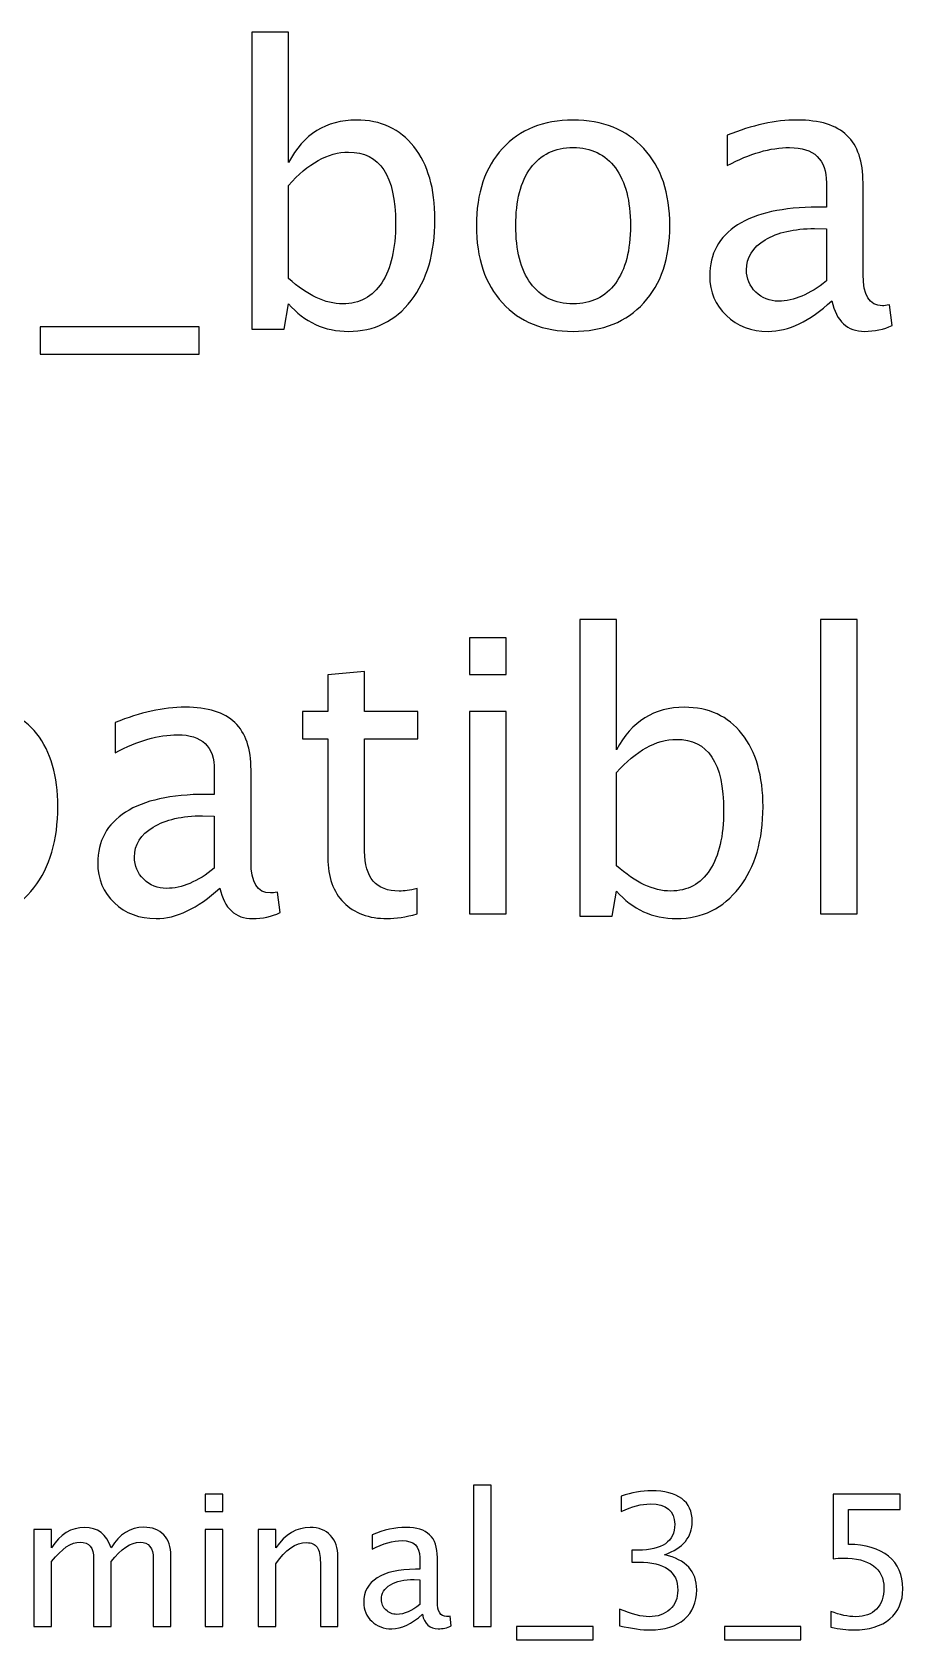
# Model space of a CAD drawing. Header units: centimetres. Extents: x -55 to 43, y -73 to 74.
# Drawn here: x 23.07 to 29.1, y 62.58 to 73.71 of the extents above; entities that cross this region are included whole.
import ezdxf

# ---------------------------------------------------------------- set-up
doc = ezdxf.new("R2010")
doc.units = ezdxf.units.CM
doc.header["$MEASUREMENT"] = 0
doc.layers.add('Layer 1', color=7, linetype='Continuous')

msp = doc.modelspace()

# ---------------------------------------------------------------- linework, layer by layer
at = {"layer": 'Layer 1'}
for points, knots in [([(24.59103, 71.65457), (24.59103, 71.65457), (24.59103, 73.71037), (24.59103, 73.71037), (24.59103, 73.71037), (24.59103, 73.71037), (24.84503, 73.71037), (24.84503, 73.71037), (24.84503, 73.71037), (24.84503, 73.71037), (24.84503, 72.80771), (24.84503, 72.80771), (24.84503, 72.80771), (24.9491, 73.00394), (25.10564, 73.10183), (25.31422, 73.10183), (25.31422, 73.10183), (25.48312, 73.10183), (25.61585, 73.04054), (25.71286, 72.91751), (25.71286, 72.91751), (25.80988, 72.79448), (25.85838, 72.62647), (25.85838, 72.41348), (25.85838, 72.41348), (25.85838, 72.18153), (25.80326, 71.99411), (25.69346, 71.85212), (25.69346, 71.85212), (25.58366, 71.70969), (25.43902, 71.63869), (25.25998, 71.63869), (25.25998, 71.63869), (25.09374, 71.63869), (24.95527, 71.70219), (24.84503, 71.82963), (24.84503, 71.82963), (24.84503, 71.82963), (24.81416, 71.65457), (24.81416, 71.65457), (24.81416, 71.65457), (24.81416, 71.65457), (24.59103, 71.65457), (24.59103, 71.65457)], [0, 0, 0, 0, 0.08333333, 0.08333333, 0.08333333, 0.08333333, 0.16666667, 0.16666667, 0.16666667, 0.16666667, 0.25, 0.25, 0.25, 0.25, 0.33333333, 0.33333333, 0.33333333, 0.33333333, 0.41666667, 0.41666667, 0.41666667, 0.41666667, 0.5, 0.5, 0.5, 0.5, 0.58333333, 0.58333333, 0.58333333, 0.58333333, 0.66666667, 0.66666667, 0.66666667, 0.66666667, 0.75, 0.75, 0.75, 0.75, 0.83333333, 0.83333333, 0.83333333, 0.83333333, 1, 1, 1, 1]), ([(26.81441, 71.63869), (26.60848, 71.63869), (26.44532, 71.70439), (26.32537, 71.8358), (26.32537, 71.8358), (26.20499, 71.96721), (26.14501, 72.14581), (26.14501, 72.37114), (26.14501, 72.37114), (26.14501, 72.59604), (26.20499, 72.77419), (26.32537, 72.90516), (26.32537, 72.90516), (26.44532, 73.03613), (26.60848, 73.10183), (26.81441, 73.10183), (26.81441, 73.10183), (27.02034, 73.10183), (27.1835, 73.03613), (27.30345, 72.90516), (27.30345, 72.90516), (27.42383, 72.77419), (27.4838, 72.59604), (27.4838, 72.37114), (27.4838, 72.37114), (27.4838, 72.14581), (27.42383, 71.96721), (27.30345, 71.8358), (27.30345, 71.8358), (27.1835, 71.70439), (27.02034, 71.63869), (26.81441, 71.63869)], [0, 0, 0, 0, 0.11111111, 0.11111111, 0.11111111, 0.11111111, 0.22222222, 0.22222222, 0.22222222, 0.22222222, 0.33333333, 0.33333333, 0.33333333, 0.33333333, 0.44444444, 0.44444444, 0.44444444, 0.44444444, 0.55555556, 0.55555556, 0.55555556, 0.55555556, 0.66666667, 0.66666667, 0.66666667, 0.66666667, 0.77777778, 0.77777778, 0.77777778, 0.77777778, 1, 1, 1, 1]), ([(28.60431, 71.84903), (28.45174, 71.7088), (28.30489, 71.63869), (28.16378, 71.63869), (28.16378, 71.63869), (28.04781, 71.63869), (27.95123, 71.67485), (27.87495, 71.74761), (27.87495, 71.74761), (27.79822, 71.82037), (27.75985, 71.91209), (27.75985, 72.02278), (27.75985, 72.02278), (27.75985, 72.17579), (27.82423, 72.29353), (27.953, 72.37555), (27.953, 72.37555), (28.08176, 72.45757), (28.26653, 72.49858), (28.5073, 72.49858), (28.5073, 72.49858), (28.5073, 72.49858), (28.56683, 72.49858), (28.56683, 72.49858), (28.56683, 72.49858), (28.56683, 72.49858), (28.56683, 72.66748), (28.56683, 72.66748), (28.56683, 72.66748), (28.56683, 72.8302), (28.48216, 72.91133), (28.31239, 72.91133), (28.31239, 72.91133), (28.18098, 72.91133), (28.03722, 72.86988), (27.88156, 72.78698), (27.88156, 72.78698), (27.88156, 72.78698), (27.88156, 72.996), (27.88156, 72.996), (27.88156, 72.996), (28.05266, 73.06656), (28.21405, 73.10183), (28.36531, 73.10183), (28.36531, 73.10183), (28.52097, 73.10183), (28.63606, 73.06656), (28.7097, 72.99556), (28.7097, 72.99556), (28.78379, 72.92456), (28.82083, 72.8152), (28.82083, 72.66748), (28.82083, 72.66748), (28.82083, 72.66748), (28.82083, 72.0338), (28.82083, 72.0338), (28.82083, 72.0338), (28.82083, 71.88872), (28.86537, 71.81596), (28.95488, 71.81596), (28.95488, 71.81596), (28.96591, 71.81596), (28.98222, 71.81772), (29.00383, 71.82125), (29.00383, 71.82125), (29.00383, 71.82125), (29.02191, 71.68014), (29.02191, 71.68014), (29.02191, 71.68014), (28.96415, 71.65236), (28.90065, 71.63869), (28.83097, 71.63869), (28.83097, 71.63869), (28.71235, 71.63869), (28.63694, 71.7088), (28.60431, 71.84903)], [0, 0, 0, 0, 0.05, 0.05, 0.05, 0.05, 0.1, 0.1, 0.1, 0.1, 0.15, 0.15, 0.15, 0.15, 0.2, 0.2, 0.2, 0.2, 0.25, 0.25, 0.25, 0.25, 0.3, 0.3, 0.3, 0.3, 0.35, 0.35, 0.35, 0.35, 0.4, 0.4, 0.4, 0.4, 0.45, 0.45, 0.45, 0.45, 0.5, 0.5, 0.5, 0.5, 0.55, 0.55, 0.55, 0.55, 0.6, 0.6, 0.6, 0.6, 0.65, 0.65, 0.65, 0.65, 0.7, 0.7, 0.7, 0.7, 0.75, 0.75, 0.75, 0.75, 0.8, 0.8, 0.8, 0.8, 0.85, 0.85, 0.85, 0.85, 0.9, 0.9, 0.9, 0.9, 1, 1, 1, 1]), ([(26.81397, 71.82919), (26.93965, 71.82919), (27.03754, 71.87637), (27.10721, 71.97118), (27.10721, 71.97118), (27.17645, 72.06555), (27.21128, 72.19917), (27.21128, 72.37114), (27.21128, 72.37114), (27.21128, 72.54268), (27.17645, 72.67586), (27.10721, 72.77022), (27.10721, 72.77022), (27.03754, 72.86415), (26.93965, 72.91133), (26.81397, 72.91133), (26.81397, 72.91133), (26.68785, 72.91133), (26.58996, 72.86415), (26.52116, 72.77022), (26.52116, 72.77022), (26.45193, 72.67586), (26.41754, 72.54268), (26.41754, 72.37114), (26.41754, 72.37114), (26.41754, 72.19917), (26.45193, 72.06555), (26.52116, 71.97118), (26.52116, 71.97118), (26.58996, 71.87637), (26.68785, 71.82919), (26.81397, 71.82919)], [0, 0, 0, 0, 0.11111111, 0.11111111, 0.11111111, 0.11111111, 0.22222222, 0.22222222, 0.22222222, 0.22222222, 0.33333333, 0.33333333, 0.33333333, 0.33333333, 0.44444444, 0.44444444, 0.44444444, 0.44444444, 0.55555556, 0.55555556, 0.55555556, 0.55555556, 0.66666667, 0.66666667, 0.66666667, 0.66666667, 0.77777778, 0.77777778, 0.77777778, 0.77777778, 1, 1, 1, 1]), ([(24.84503, 72.0047), (24.976, 71.88784), (25.10079, 71.82919), (25.21941, 71.82919), (25.21941, 71.82919), (25.33627, 71.82919), (25.42667, 71.87814), (25.49017, 71.97559), (25.49017, 71.97559), (25.55411, 72.07305), (25.58586, 72.21019), (25.58586, 72.38746), (25.58586, 72.38746), (25.58586, 72.71554), (25.47738, 72.87958), (25.26042, 72.87958), (25.26042, 72.87958), (25.11843, 72.87958), (24.97997, 72.80286), (24.84503, 72.64896), (24.84503, 72.64896), (24.84503, 72.64896), (24.84503, 72.0047), (24.84503, 72.0047)], [0, 0, 0, 0, 0.14285714, 0.14285714, 0.14285714, 0.14285714, 0.28571429, 0.28571429, 0.28571429, 0.28571429, 0.42857143, 0.42857143, 0.42857143, 0.42857143, 0.57142857, 0.57142857, 0.57142857, 0.57142857, 0.71428571, 0.71428571, 0.71428571, 0.71428571, 1, 1, 1, 1]), ([(28.56683, 71.9875), (28.56683, 71.9875), (28.56683, 72.34777), (28.56683, 72.34777), (28.56683, 72.34777), (28.56683, 72.34777), (28.48525, 72.35042), (28.48525, 72.35042), (28.48525, 72.35042), (28.34414, 72.35042), (28.23037, 72.3244), (28.1435, 72.27237), (28.1435, 72.27237), (28.05707, 72.21989), (28.01385, 72.15066), (28.01385, 72.06423), (28.01385, 72.06423), (28.01385, 72.00381), (28.03546, 71.95266), (28.07823, 71.91077), (28.07823, 71.91077), (28.12145, 71.86888), (28.17392, 71.84771), (28.2361, 71.84771), (28.2361, 71.84771), (28.34193, 71.84771), (28.45218, 71.89445), (28.56683, 71.9875)], [0, 0, 0, 0, 0.125, 0.125, 0.125, 0.125, 0.25, 0.25, 0.25, 0.25, 0.375, 0.375, 0.375, 0.375, 0.5, 0.5, 0.5, 0.5, 0.625, 0.625, 0.625, 0.625, 0.75, 0.75, 0.75, 0.75, 1, 1, 1, 1]), ([(23.12524, 71.47994), (23.12524, 71.47994), (23.12524, 71.67044), (23.12524, 71.67044), (23.12524, 71.67044), (23.12524, 71.67044), (24.22591, 71.67044), (24.22591, 71.67044), (24.22591, 71.67044), (24.22591, 71.67044), (24.22591, 71.47994), (24.22591, 71.47994), (24.22591, 71.47994), (24.22591, 71.47994), (23.12524, 71.47994), (23.12524, 71.47994)], [0, 0, 0, 0, 0.2, 0.2, 0.2, 0.2, 0.4, 0.4, 0.4, 0.4, 0.6, 0.6, 0.6, 0.6, 1, 1, 1, 1]), ([(26.86116, 67.58881), (26.86116, 67.58881), (26.86116, 69.64461), (26.86116, 69.64461), (26.86116, 69.64461), (26.86116, 69.64461), (27.11516, 69.64461), (27.11516, 69.64461), (27.11516, 69.64461), (27.11516, 69.64461), (27.11516, 68.74195), (27.11516, 68.74195), (27.11516, 68.74195), (27.21923, 68.93818), (27.37577, 69.03607), (27.58435, 69.03607), (27.58435, 69.03607), (27.75325, 69.03607), (27.88598, 68.97478), (27.98299, 68.85175), (27.98299, 68.85175), (28.08001, 68.72872), (28.12851, 68.56071), (28.12851, 68.34772), (28.12851, 68.34772), (28.12851, 68.11577), (28.07339, 67.92835), (27.96359, 67.78636), (27.96359, 67.78636), (27.85379, 67.64393), (27.70915, 67.57293), (27.53011, 67.57293), (27.53011, 67.57293), (27.36387, 67.57293), (27.2254, 67.63643), (27.11516, 67.76387), (27.11516, 67.76387), (27.11516, 67.76387), (27.08429, 67.58881), (27.08429, 67.58881), (27.08429, 67.58881), (27.08429, 67.58881), (26.86116, 67.58881), (26.86116, 67.58881)], [0, 0, 0, 0, 0.08333333, 0.08333333, 0.08333333, 0.08333333, 0.16666667, 0.16666667, 0.16666667, 0.16666667, 0.25, 0.25, 0.25, 0.25, 0.33333333, 0.33333333, 0.33333333, 0.33333333, 0.41666667, 0.41666667, 0.41666667, 0.41666667, 0.5, 0.5, 0.5, 0.5, 0.58333333, 0.58333333, 0.58333333, 0.58333333, 0.66666667, 0.66666667, 0.66666667, 0.66666667, 0.75, 0.75, 0.75, 0.75, 0.83333333, 0.83333333, 0.83333333, 0.83333333, 1, 1, 1, 1]), ([(28.52627, 67.60468), (28.52627, 67.60468), (28.52627, 69.64461), (28.52627, 69.64461), (28.52627, 69.64461), (28.52627, 69.64461), (28.78027, 69.64461), (28.78027, 69.64461), (28.78027, 69.64461), (28.78027, 69.64461), (28.78027, 67.60468), (28.78027, 67.60468), (28.78027, 67.60468), (28.78027, 67.60468), (28.52627, 67.60468), (28.52627, 67.60468)], [0, 0, 0, 0, 0.2, 0.2, 0.2, 0.2, 0.4, 0.4, 0.4, 0.4, 0.6, 0.6, 0.6, 0.6, 1, 1, 1, 1]), ([(26.09652, 69.26362), (26.09652, 69.26362), (26.09652, 69.51762), (26.09652, 69.51762), (26.09652, 69.51762), (26.09652, 69.51762), (26.35052, 69.51762), (26.35052, 69.51762), (26.35052, 69.51762), (26.35052, 69.51762), (26.35052, 69.26362), (26.35052, 69.26362), (26.35052, 69.26362), (26.35052, 69.26362), (26.09652, 69.26362), (26.09652, 69.26362)], [0, 0, 0, 0, 0.2, 0.2, 0.2, 0.2, 0.4, 0.4, 0.4, 0.4, 0.6, 0.6, 0.6, 0.6, 1, 1, 1, 1]), ([(25.73404, 67.60512), (25.65555, 67.58351), (25.5872, 67.57293), (25.52943, 67.57293), (25.52943, 67.57293), (25.39978, 67.57293), (25.2988, 67.60997), (25.22648, 67.68405), (25.22648, 67.68405), (25.15372, 67.75814), (25.11756, 67.86088), (25.11756, 67.99274), (25.11756, 67.99274), (25.11756, 67.99274), (25.11756, 68.81647), (25.11756, 68.81647), (25.11756, 68.81647), (25.11756, 68.81647), (24.94206, 68.81647), (24.94206, 68.81647), (24.94206, 68.81647), (24.94206, 68.81647), (24.94206, 69.00697), (24.94206, 69.00697), (24.94206, 69.00697), (24.94206, 69.00697), (25.11756, 69.00697), (25.11756, 69.00697), (25.11756, 69.00697), (25.11756, 69.00697), (25.11756, 69.26053), (25.11756, 69.26053), (25.11756, 69.26053), (25.11756, 69.26053), (25.37156, 69.28478), (25.37156, 69.28478), (25.37156, 69.28478), (25.37156, 69.28478), (25.37156, 69.00697), (25.37156, 69.00697), (25.37156, 69.00697), (25.37156, 69.00697), (25.73933, 69.00697), (25.73933, 69.00697), (25.73933, 69.00697), (25.73933, 69.00697), (25.73933, 68.81647), (25.73933, 68.81647), (25.73933, 68.81647), (25.73933, 68.81647), (25.37156, 68.81647), (25.37156, 68.81647), (25.37156, 68.81647), (25.37156, 68.81647), (25.37156, 68.0386), (25.37156, 68.0386), (25.37156, 68.0386), (25.37156, 67.85515), (25.45138, 67.76343), (25.61057, 67.76343), (25.61057, 67.76343), (25.64452, 67.76343), (25.68553, 67.76916), (25.73404, 67.78019), (25.73404, 67.78019), (25.73404, 67.78019), (25.73404, 67.60512), (25.73404, 67.60512)], [0, 0, 0, 0, 0.05555556, 0.05555556, 0.05555556, 0.05555556, 0.11111111, 0.11111111, 0.11111111, 0.11111111, 0.16666667, 0.16666667, 0.16666667, 0.16666667, 0.22222222, 0.22222222, 0.22222222, 0.22222222, 0.27777778, 0.27777778, 0.27777778, 0.27777778, 0.33333333, 0.33333333, 0.33333333, 0.33333333, 0.38888889, 0.38888889, 0.38888889, 0.38888889, 0.44444444, 0.44444444, 0.44444444, 0.44444444, 0.5, 0.5, 0.5, 0.5, 0.55555556, 0.55555556, 0.55555556, 0.55555556, 0.61111111, 0.61111111, 0.61111111, 0.61111111, 0.66666667, 0.66666667, 0.66666667, 0.66666667, 0.72222222, 0.72222222, 0.72222222, 0.72222222, 0.77777778, 0.77777778, 0.77777778, 0.77777778, 0.83333333, 0.83333333, 0.83333333, 0.83333333, 0.88888889, 0.88888889, 0.88888889, 0.88888889, 1, 1, 1, 1]), ([(21.98093, 67.09403), (21.98093, 67.09403), (21.98093, 69.00697), (21.98093, 69.00697), (21.98093, 69.00697), (21.98093, 69.00697), (22.23493, 69.00697), (22.23493, 69.00697), (22.23493, 69.00697), (22.23493, 69.00697), (22.23493, 68.74195), (22.23493, 68.74195), (22.23493, 68.74195), (22.339, 68.93818), (22.49554, 69.03607), (22.70412, 69.03607), (22.70412, 69.03607), (22.87302, 69.03607), (23.00575, 68.97478), (23.10276, 68.85175), (23.10276, 68.85175), (23.19978, 68.72872), (23.24828, 68.56071), (23.24828, 68.34772), (23.24828, 68.34772), (23.24828, 68.11577), (23.19316, 67.92835), (23.08336, 67.78636), (23.08336, 67.78636), (22.97356, 67.64393), (22.82892, 67.57293), (22.64988, 67.57293), (22.64988, 67.57293), (22.48364, 67.57293), (22.34517, 67.63643), (22.23493, 67.76387), (22.23493, 67.76387), (22.23493, 67.76387), (22.23493, 67.09403), (22.23493, 67.09403), (22.23493, 67.09403), (22.23493, 67.09403), (21.98093, 67.09403), (21.98093, 67.09403)], [0, 0, 0, 0, 0.08333333, 0.08333333, 0.08333333, 0.08333333, 0.16666667, 0.16666667, 0.16666667, 0.16666667, 0.25, 0.25, 0.25, 0.25, 0.33333333, 0.33333333, 0.33333333, 0.33333333, 0.41666667, 0.41666667, 0.41666667, 0.41666667, 0.5, 0.5, 0.5, 0.5, 0.58333333, 0.58333333, 0.58333333, 0.58333333, 0.66666667, 0.66666667, 0.66666667, 0.66666667, 0.75, 0.75, 0.75, 0.75, 0.83333333, 0.83333333, 0.83333333, 0.83333333, 1, 1, 1, 1]), ([(24.36879, 67.78327), (24.21622, 67.64304), (24.06937, 67.57293), (23.92826, 67.57293), (23.92826, 67.57293), (23.81229, 67.57293), (23.71571, 67.60909), (23.63943, 67.68185), (23.63943, 67.68185), (23.5627, 67.75461), (23.52433, 67.84633), (23.52433, 67.95702), (23.52433, 67.95702), (23.52433, 68.11003), (23.58871, 68.22777), (23.71748, 68.30979), (23.71748, 68.30979), (23.84624, 68.39181), (24.03101, 68.43282), (24.27178, 68.43282), (24.27178, 68.43282), (24.27178, 68.43282), (24.33131, 68.43282), (24.33131, 68.43282), (24.33131, 68.43282), (24.33131, 68.43282), (24.33131, 68.60172), (24.33131, 68.60172), (24.33131, 68.60172), (24.33131, 68.76444), (24.24664, 68.84557), (24.07687, 68.84557), (24.07687, 68.84557), (23.94546, 68.84557), (23.8017, 68.80412), (23.64604, 68.72122), (23.64604, 68.72122), (23.64604, 68.72122), (23.64604, 68.93024), (23.64604, 68.93024), (23.64604, 68.93024), (23.81714, 69.0008), (23.97853, 69.03607), (24.12979, 69.03607), (24.12979, 69.03607), (24.28545, 69.03607), (24.40054, 69.0008), (24.47418, 68.9298), (24.47418, 68.9298), (24.54827, 68.8588), (24.58531, 68.74944), (24.58531, 68.60172), (24.58531, 68.60172), (24.58531, 68.60172), (24.58531, 67.96804), (24.58531, 67.96804), (24.58531, 67.96804), (24.58531, 67.82296), (24.62985, 67.7502), (24.71936, 67.7502), (24.71936, 67.7502), (24.73039, 67.7502), (24.7467, 67.75196), (24.76831, 67.75549), (24.76831, 67.75549), (24.76831, 67.75549), (24.78639, 67.61438), (24.78639, 67.61438), (24.78639, 67.61438), (24.72863, 67.5866), (24.66513, 67.57293), (24.59545, 67.57293), (24.59545, 67.57293), (24.47683, 67.57293), (24.40142, 67.64304), (24.36879, 67.78327)], [0, 0, 0, 0, 0.05, 0.05, 0.05, 0.05, 0.1, 0.1, 0.1, 0.1, 0.15, 0.15, 0.15, 0.15, 0.2, 0.2, 0.2, 0.2, 0.25, 0.25, 0.25, 0.25, 0.3, 0.3, 0.3, 0.3, 0.35, 0.35, 0.35, 0.35, 0.4, 0.4, 0.4, 0.4, 0.45, 0.45, 0.45, 0.45, 0.5, 0.5, 0.5, 0.5, 0.55, 0.55, 0.55, 0.55, 0.6, 0.6, 0.6, 0.6, 0.65, 0.65, 0.65, 0.65, 0.7, 0.7, 0.7, 0.7, 0.75, 0.75, 0.75, 0.75, 0.8, 0.8, 0.8, 0.8, 0.85, 0.85, 0.85, 0.85, 0.9, 0.9, 0.9, 0.9, 1, 1, 1, 1]), ([(26.09652, 67.60468), (26.09652, 67.60468), (26.09652, 69.00697), (26.09652, 69.00697), (26.09652, 69.00697), (26.09652, 69.00697), (26.35052, 69.00697), (26.35052, 69.00697), (26.35052, 69.00697), (26.35052, 69.00697), (26.35052, 67.60468), (26.35052, 67.60468), (26.35052, 67.60468), (26.35052, 67.60468), (26.09652, 67.60468), (26.09652, 67.60468)], [0, 0, 0, 0, 0.2, 0.2, 0.2, 0.2, 0.4, 0.4, 0.4, 0.4, 0.6, 0.6, 0.6, 0.6, 1, 1, 1, 1]), ([(27.11516, 67.93894), (27.24613, 67.82208), (27.37092, 67.76343), (27.48954, 67.76343), (27.48954, 67.76343), (27.6064, 67.76343), (27.6968, 67.81238), (27.7603, 67.90983), (27.7603, 67.90983), (27.82424, 68.00729), (27.85599, 68.14443), (27.85599, 68.3217), (27.85599, 68.3217), (27.85599, 68.64978), (27.74751, 68.81382), (27.53055, 68.81382), (27.53055, 68.81382), (27.38856, 68.81382), (27.2501, 68.7371), (27.11516, 68.5832), (27.11516, 68.5832), (27.11516, 68.5832), (27.11516, 67.93894), (27.11516, 67.93894)], [0, 0, 0, 0, 0.14285714, 0.14285714, 0.14285714, 0.14285714, 0.28571429, 0.28571429, 0.28571429, 0.28571429, 0.42857143, 0.42857143, 0.42857143, 0.42857143, 0.57142857, 0.57142857, 0.57142857, 0.57142857, 0.71428571, 0.71428571, 0.71428571, 0.71428571, 1, 1, 1, 1]), ([(24.33131, 67.92174), (24.33131, 67.92174), (24.33131, 68.28201), (24.33131, 68.28201), (24.33131, 68.28201), (24.33131, 68.28201), (24.24973, 68.28466), (24.24973, 68.28466), (24.24973, 68.28466), (24.10862, 68.28466), (23.99485, 68.25864), (23.90798, 68.20661), (23.90798, 68.20661), (23.82155, 68.15413), (23.77833, 68.0849), (23.77833, 67.99847), (23.77833, 67.99847), (23.77833, 67.93805), (23.79994, 67.8869), (23.84271, 67.84501), (23.84271, 67.84501), (23.88593, 67.80312), (23.9384, 67.78195), (24.00058, 67.78195), (24.00058, 67.78195), (24.10641, 67.78195), (24.21666, 67.82869), (24.33131, 67.92174)], [0, 0, 0, 0, 0.125, 0.125, 0.125, 0.125, 0.25, 0.25, 0.25, 0.25, 0.375, 0.375, 0.375, 0.375, 0.5, 0.5, 0.5, 0.5, 0.625, 0.625, 0.625, 0.625, 0.75, 0.75, 0.75, 0.75, 1, 1, 1, 1]), ([(24.26873, 63.46673), (24.26873, 63.46673), (24.26873, 63.58865), (24.26873, 63.58865), (24.26873, 63.58865), (24.26873, 63.58865), (24.39065, 63.58865), (24.39065, 63.58865), (24.39065, 63.58865), (24.39065, 63.58865), (24.39065, 63.46673), (24.39065, 63.46673), (24.39065, 63.46673), (24.39065, 63.46673), (24.26873, 63.46673), (24.26873, 63.46673)], [0, 0, 0, 0, 0.2, 0.2, 0.2, 0.2, 0.4, 0.4, 0.4, 0.4, 0.6, 0.6, 0.6, 0.6, 1, 1, 1, 1]), ([(26.12526, 62.67044), (26.12526, 62.67044), (26.12526, 63.64961), (26.12526, 63.64961), (26.12526, 63.64961), (26.12526, 63.64961), (26.24718, 63.64961), (26.24718, 63.64961), (26.24718, 63.64961), (26.24718, 63.64961), (26.24718, 62.67044), (26.24718, 62.67044), (26.24718, 62.67044), (26.24718, 62.67044), (26.12526, 62.67044), (26.12526, 62.67044)], [0, 0, 0, 0, 0.2, 0.2, 0.2, 0.2, 0.4, 0.4, 0.4, 0.4, 0.6, 0.6, 0.6, 0.6, 1, 1, 1, 1]), ([(27.13491, 62.67679), (27.13491, 62.67679), (27.13491, 62.79109), (27.13491, 62.79109), (27.13491, 62.79109), (27.22212, 62.75638), (27.29049, 62.73902), (27.34065, 62.73902), (27.34065, 62.73902), (27.39971, 62.73902), (27.44733, 62.75595), (27.48395, 62.79003), (27.48395, 62.79003), (27.52057, 62.82411), (27.53877, 62.86856), (27.53877, 62.92317), (27.53877, 62.92317), (27.53877, 63.05271), (27.4486, 63.11748), (27.26826, 63.11748), (27.26826, 63.11748), (27.26826, 63.11748), (27.22, 63.11748), (27.22, 63.11748), (27.22, 63.11748), (27.22, 63.11748), (27.22, 63.1994), (27.22, 63.1994), (27.22, 63.1994), (27.22, 63.1994), (27.26276, 63.20003), (27.26276, 63.20003), (27.26276, 63.20003), (27.4323, 63.20003), (27.51718, 63.25972), (27.51718, 63.37931), (27.51718, 63.37931), (27.51718, 63.47308), (27.46088, 63.52007), (27.34848, 63.52007), (27.34848, 63.52007), (27.28816, 63.52007), (27.22127, 63.50271), (27.14761, 63.468), (27.14761, 63.468), (27.14761, 63.468), (27.14761, 63.57468), (27.14761, 63.57468), (27.14761, 63.57468), (27.21979, 63.59923), (27.28943, 63.61151), (27.35631, 63.61151), (27.35631, 63.61151), (27.44733, 63.61151), (27.51739, 63.59331), (27.56608, 63.5569), (27.56608, 63.5569), (27.61476, 63.52071), (27.6391, 63.468), (27.6391, 63.399), (27.6391, 63.399), (27.6391, 63.29126), (27.57539, 63.21442), (27.44775, 63.1687), (27.44775, 63.1687), (27.59571, 63.1342), (27.66958, 63.05313), (27.66958, 62.92508), (27.66958, 62.92508), (27.66958, 62.83872), (27.64101, 62.77077), (27.58407, 62.72145), (27.58407, 62.72145), (27.52713, 62.67213), (27.44881, 62.64758), (27.34933, 62.64758), (27.34933, 62.64758), (27.2926, 62.64758), (27.22127, 62.65732), (27.13491, 62.67679)], [0, 0, 0, 0, 0.04761905, 0.04761905, 0.04761905, 0.04761905, 0.0952381, 0.0952381, 0.0952381, 0.0952381, 0.14285714, 0.14285714, 0.14285714, 0.14285714, 0.19047619, 0.19047619, 0.19047619, 0.19047619, 0.23809524, 0.23809524, 0.23809524, 0.23809524, 0.28571429, 0.28571429, 0.28571429, 0.28571429, 0.33333333, 0.33333333, 0.33333333, 0.33333333, 0.38095238, 0.38095238, 0.38095238, 0.38095238, 0.42857143, 0.42857143, 0.42857143, 0.42857143, 0.47619048, 0.47619048, 0.47619048, 0.47619048, 0.52380952, 0.52380952, 0.52380952, 0.52380952, 0.57142857, 0.57142857, 0.57142857, 0.57142857, 0.61904762, 0.61904762, 0.61904762, 0.61904762, 0.66666667, 0.66666667, 0.66666667, 0.66666667, 0.71428571, 0.71428571, 0.71428571, 0.71428571, 0.76190476, 0.76190476, 0.76190476, 0.76190476, 0.80952381, 0.80952381, 0.80952381, 0.80952381, 0.85714286, 0.85714286, 0.85714286, 0.85714286, 0.9047619, 0.9047619, 0.9047619, 0.9047619, 1, 1, 1, 1]), ([(28.59837, 62.66663), (28.59837, 62.66663), (28.59837, 62.77585), (28.59837, 62.77585), (28.59837, 62.77585), (28.65912, 62.7513), (28.71669, 62.73902), (28.77173, 62.73902), (28.77173, 62.73902), (28.83184, 62.73902), (28.87925, 62.7568), (28.91375, 62.79236), (28.91375, 62.79236), (28.94826, 62.82792), (28.9654, 62.87682), (28.9654, 62.93905), (28.9654, 62.93905), (28.9654, 63.00593), (28.94106, 63.05716), (28.89238, 63.0925), (28.89238, 63.0925), (28.84369, 63.12785), (28.77321, 63.14542), (28.68113, 63.14542), (28.68113, 63.14542), (28.65975, 63.14542), (28.63711, 63.14394), (28.61361, 63.14098), (28.61361, 63.14098), (28.61361, 63.14098), (28.61361, 63.58865), (28.61361, 63.58865), (28.61361, 63.58865), (28.61361, 63.58865), (29.07843, 63.58865), (29.07843, 63.58865), (29.07843, 63.58865), (29.07843, 63.58865), (29.07843, 63.48197), (29.07843, 63.48197), (29.07843, 63.48197), (29.07843, 63.48197), (28.72029, 63.48197), (28.72029, 63.48197), (28.72029, 63.48197), (28.72029, 63.48197), (28.72029, 63.2394), (28.72029, 63.2394), (28.72029, 63.2394), (28.8384, 63.2394), (28.93048, 63.21231), (28.99673, 63.15812), (28.99673, 63.15812), (29.06298, 63.10415), (29.09621, 63.02922), (29.09621, 62.93333), (29.09621, 62.93333), (29.09621, 62.84401), (29.06615, 62.77416), (29.00604, 62.72357), (29.00604, 62.72357), (28.94593, 62.67298), (28.86295, 62.64758), (28.75712, 62.64758), (28.75712, 62.64758), (28.70992, 62.64758), (28.657, 62.65393), (28.59837, 62.66663)], [0, 0, 0, 0, 0.05555556, 0.05555556, 0.05555556, 0.05555556, 0.11111111, 0.11111111, 0.11111111, 0.11111111, 0.16666667, 0.16666667, 0.16666667, 0.16666667, 0.22222222, 0.22222222, 0.22222222, 0.22222222, 0.27777778, 0.27777778, 0.27777778, 0.27777778, 0.33333333, 0.33333333, 0.33333333, 0.33333333, 0.38888889, 0.38888889, 0.38888889, 0.38888889, 0.44444444, 0.44444444, 0.44444444, 0.44444444, 0.5, 0.5, 0.5, 0.5, 0.55555556, 0.55555556, 0.55555556, 0.55555556, 0.61111111, 0.61111111, 0.61111111, 0.61111111, 0.66666667, 0.66666667, 0.66666667, 0.66666667, 0.72222222, 0.72222222, 0.72222222, 0.72222222, 0.77777778, 0.77777778, 0.77777778, 0.77777778, 0.83333333, 0.83333333, 0.83333333, 0.83333333, 0.88888889, 0.88888889, 0.88888889, 0.88888889, 1, 1, 1, 1]), ([(23.08297, 62.67044), (23.08297, 62.67044), (23.08297, 63.34354), (23.08297, 63.34354), (23.08297, 63.34354), (23.08297, 63.34354), (23.20489, 63.34354), (23.20489, 63.34354), (23.20489, 63.34354), (23.20489, 63.34354), (23.20489, 63.21633), (23.20489, 63.21633), (23.20489, 63.21633), (23.26437, 63.31052), (23.34057, 63.35751), (23.43391, 63.35751), (23.43391, 63.35751), (23.52387, 63.35751), (23.58504, 63.31052), (23.61764, 63.21633), (23.61764, 63.21633), (23.67543, 63.31137), (23.75078, 63.35878), (23.84328, 63.35878), (23.84328, 63.35878), (23.90233, 63.35878), (23.94826, 63.34142), (23.98107, 63.3065), (23.98107, 63.3065), (24.01388, 63.27157), (24.03039, 63.22268), (24.03039, 63.15981), (24.03039, 63.15981), (24.03039, 63.15981), (24.03039, 62.67044), (24.03039, 62.67044), (24.03039, 62.67044), (24.03039, 62.67044), (23.90847, 62.67044), (23.90847, 62.67044), (23.90847, 62.67044), (23.90847, 62.67044), (23.90847, 63.13971), (23.90847, 63.13971), (23.90847, 63.13971), (23.90847, 63.21633), (23.87799, 63.25464), (23.81703, 63.25464), (23.81703, 63.25464), (23.75374, 63.25464), (23.68728, 63.20998), (23.61764, 63.12044), (23.61764, 63.12044), (23.61764, 63.12044), (23.61764, 62.67044), (23.61764, 62.67044), (23.61764, 62.67044), (23.61764, 62.67044), (23.49572, 62.67044), (23.49572, 62.67044), (23.49572, 62.67044), (23.49572, 62.67044), (23.49572, 63.14013), (23.49572, 63.14013), (23.49572, 63.14013), (23.49572, 63.21739), (23.46482, 63.25591), (23.4028, 63.25591), (23.4028, 63.25591), (23.3412, 63.25591), (23.27516, 63.21104), (23.20489, 63.12108), (23.20489, 63.12108), (23.20489, 63.12108), (23.20489, 62.67044), (23.20489, 62.67044), (23.20489, 62.67044), (23.20489, 62.67044), (23.08297, 62.67044), (23.08297, 62.67044)], [0, 0, 0, 0, 0.04761905, 0.04761905, 0.04761905, 0.04761905, 0.0952381, 0.0952381, 0.0952381, 0.0952381, 0.14285714, 0.14285714, 0.14285714, 0.14285714, 0.19047619, 0.19047619, 0.19047619, 0.19047619, 0.23809524, 0.23809524, 0.23809524, 0.23809524, 0.28571429, 0.28571429, 0.28571429, 0.28571429, 0.33333333, 0.33333333, 0.33333333, 0.33333333, 0.38095238, 0.38095238, 0.38095238, 0.38095238, 0.42857143, 0.42857143, 0.42857143, 0.42857143, 0.47619048, 0.47619048, 0.47619048, 0.47619048, 0.52380952, 0.52380952, 0.52380952, 0.52380952, 0.57142857, 0.57142857, 0.57142857, 0.57142857, 0.61904762, 0.61904762, 0.61904762, 0.61904762, 0.66666667, 0.66666667, 0.66666667, 0.66666667, 0.71428571, 0.71428571, 0.71428571, 0.71428571, 0.76190476, 0.76190476, 0.76190476, 0.76190476, 0.80952381, 0.80952381, 0.80952381, 0.80952381, 0.85714286, 0.85714286, 0.85714286, 0.85714286, 0.9047619, 0.9047619, 0.9047619, 0.9047619, 1, 1, 1, 1]), ([(24.26873, 62.67044), (24.26873, 62.67044), (24.26873, 63.34354), (24.26873, 63.34354), (24.26873, 63.34354), (24.26873, 63.34354), (24.39065, 63.34354), (24.39065, 63.34354), (24.39065, 63.34354), (24.39065, 63.34354), (24.39065, 62.67044), (24.39065, 62.67044), (24.39065, 62.67044), (24.39065, 62.67044), (24.26873, 62.67044), (24.26873, 62.67044)], [0, 0, 0, 0, 0.2, 0.2, 0.2, 0.2, 0.4, 0.4, 0.4, 0.4, 0.6, 0.6, 0.6, 0.6, 1, 1, 1, 1]), ([(24.63576, 62.67044), (24.63576, 62.67044), (24.63576, 63.34354), (24.63576, 63.34354), (24.63576, 63.34354), (24.63576, 63.34354), (24.75768, 63.34354), (24.75768, 63.34354), (24.75768, 63.34354), (24.75768, 63.34354), (24.75768, 63.21633), (24.75768, 63.21633), (24.75768, 63.21633), (24.82224, 63.31052), (24.9014, 63.35751), (24.99496, 63.35751), (24.99496, 63.35751), (25.0538, 63.35751), (25.10058, 63.3391), (25.13508, 63.30205), (25.13508, 63.30205), (25.16958, 63.26522), (25.18694, 63.21548), (25.18694, 63.15325), (25.18694, 63.15325), (25.18694, 63.15325), (25.18694, 62.67044), (25.18694, 62.67044), (25.18694, 62.67044), (25.18694, 62.67044), (25.06502, 62.67044), (25.06502, 62.67044), (25.06502, 62.67044), (25.06502, 62.67044), (25.06502, 63.11346), (25.06502, 63.11346), (25.06502, 63.11346), (25.06502, 63.16341), (25.05761, 63.19897), (25.04301, 63.22014), (25.04301, 63.22014), (25.02819, 63.24152), (25.00385, 63.2521), (24.96977, 63.2521), (24.96977, 63.2521), (24.89484, 63.2521), (24.82414, 63.20321), (24.75768, 63.10542), (24.75768, 63.10542), (24.75768, 63.10542), (24.75768, 62.67044), (24.75768, 62.67044), (24.75768, 62.67044), (24.75768, 62.67044), (24.63576, 62.67044), (24.63576, 62.67044)], [0, 0, 0, 0, 0.06666667, 0.06666667, 0.06666667, 0.06666667, 0.13333333, 0.13333333, 0.13333333, 0.13333333, 0.2, 0.2, 0.2, 0.2, 0.26666667, 0.26666667, 0.26666667, 0.26666667, 0.33333333, 0.33333333, 0.33333333, 0.33333333, 0.4, 0.4, 0.4, 0.4, 0.46666667, 0.46666667, 0.46666667, 0.46666667, 0.53333333, 0.53333333, 0.53333333, 0.53333333, 0.6, 0.6, 0.6, 0.6, 0.66666667, 0.66666667, 0.66666667, 0.66666667, 0.73333333, 0.73333333, 0.73333333, 0.73333333, 0.8, 0.8, 0.8, 0.8, 0.86666667, 0.86666667, 0.86666667, 0.86666667, 1, 1, 1, 1]), ([(25.77093, 62.75617), (25.6977, 62.68886), (25.62721, 62.6552), (25.55948, 62.6552), (25.55948, 62.6552), (25.50381, 62.6552), (25.45745, 62.67256), (25.42084, 62.70748), (25.42084, 62.70748), (25.38401, 62.74241), (25.36559, 62.78643), (25.36559, 62.83956), (25.36559, 62.83956), (25.36559, 62.91301), (25.39649, 62.96953), (25.4583, 63.0089), (25.4583, 63.0089), (25.52011, 63.04827), (25.6088, 63.06795), (25.72437, 63.06795), (25.72437, 63.06795), (25.72437, 63.06795), (25.75294, 63.06795), (25.75294, 63.06795), (25.75294, 63.06795), (25.75294, 63.06795), (25.75294, 63.14902), (25.75294, 63.14902), (25.75294, 63.14902), (25.75294, 63.22712), (25.7123, 63.26607), (25.63081, 63.26607), (25.63081, 63.26607), (25.56773, 63.26607), (25.49873, 63.24617), (25.42401, 63.20638), (25.42401, 63.20638), (25.42401, 63.20638), (25.42401, 63.30671), (25.42401, 63.30671), (25.42401, 63.30671), (25.50614, 63.34058), (25.58361, 63.35751), (25.65621, 63.35751), (25.65621, 63.35751), (25.73093, 63.35751), (25.78617, 63.34058), (25.82152, 63.3065), (25.82152, 63.3065), (25.85708, 63.27242), (25.87486, 63.21993), (25.87486, 63.14902), (25.87486, 63.14902), (25.87486, 63.14902), (25.87486, 62.84485), (25.87486, 62.84485), (25.87486, 62.84485), (25.87486, 62.77522), (25.89624, 62.74029), (25.93921, 62.74029), (25.93921, 62.74029), (25.9445, 62.74029), (25.95233, 62.74114), (25.9627, 62.74283), (25.9627, 62.74283), (25.9627, 62.74283), (25.97138, 62.6751), (25.97138, 62.6751), (25.97138, 62.6751), (25.94365, 62.66176), (25.91317, 62.6552), (25.87973, 62.6552), (25.87973, 62.6552), (25.82279, 62.6552), (25.7866, 62.68886), (25.77093, 62.75617)], [0, 0, 0, 0, 0.05, 0.05, 0.05, 0.05, 0.1, 0.1, 0.1, 0.1, 0.15, 0.15, 0.15, 0.15, 0.2, 0.2, 0.2, 0.2, 0.25, 0.25, 0.25, 0.25, 0.3, 0.3, 0.3, 0.3, 0.35, 0.35, 0.35, 0.35, 0.4, 0.4, 0.4, 0.4, 0.45, 0.45, 0.45, 0.45, 0.5, 0.5, 0.5, 0.5, 0.55, 0.55, 0.55, 0.55, 0.6, 0.6, 0.6, 0.6, 0.65, 0.65, 0.65, 0.65, 0.7, 0.7, 0.7, 0.7, 0.75, 0.75, 0.75, 0.75, 0.8, 0.8, 0.8, 0.8, 0.85, 0.85, 0.85, 0.85, 0.9, 0.9, 0.9, 0.9, 1, 1, 1, 1]), ([(25.75294, 62.82263), (25.75294, 62.82263), (25.75294, 62.99556), (25.75294, 62.99556), (25.75294, 62.99556), (25.75294, 62.99556), (25.71378, 62.99683), (25.71378, 62.99683), (25.71378, 62.99683), (25.64605, 62.99683), (25.59144, 62.98434), (25.54974, 62.95937), (25.54974, 62.95937), (25.50825, 62.93418), (25.48751, 62.90095), (25.48751, 62.85946), (25.48751, 62.85946), (25.48751, 62.83046), (25.49788, 62.80591), (25.51841, 62.7858), (25.51841, 62.7858), (25.53916, 62.76569), (25.56435, 62.75553), (25.59419, 62.75553), (25.59419, 62.75553), (25.64499, 62.75553), (25.69791, 62.77797), (25.75294, 62.82263)], [0, 0, 0, 0, 0.125, 0.125, 0.125, 0.125, 0.25, 0.25, 0.25, 0.25, 0.375, 0.375, 0.375, 0.375, 0.5, 0.5, 0.5, 0.5, 0.625, 0.625, 0.625, 0.625, 0.75, 0.75, 0.75, 0.75, 1, 1, 1, 1]), ([(26.42371, 62.579), (26.42371, 62.579), (26.42371, 62.67044), (26.42371, 62.67044), (26.42371, 62.67044), (26.42371, 62.67044), (26.95203, 62.67044), (26.95203, 62.67044), (26.95203, 62.67044), (26.95203, 62.67044), (26.95203, 62.579), (26.95203, 62.579), (26.95203, 62.579), (26.95203, 62.579), (26.42371, 62.579), (26.42371, 62.579)], [0, 0, 0, 0, 0.2, 0.2, 0.2, 0.2, 0.4, 0.4, 0.4, 0.4, 0.6, 0.6, 0.6, 0.6, 1, 1, 1, 1]), ([(27.86177, 62.579), (27.86177, 62.579), (27.86177, 62.67044), (27.86177, 62.67044), (27.86177, 62.67044), (27.86177, 62.67044), (28.39009, 62.67044), (28.39009, 62.67044), (28.39009, 62.67044), (28.39009, 62.67044), (28.39009, 62.579), (28.39009, 62.579), (28.39009, 62.579), (28.39009, 62.579), (27.86177, 62.579), (27.86177, 62.579)], [0, 0, 0, 0, 0.2, 0.2, 0.2, 0.2, 0.4, 0.4, 0.4, 0.4, 0.6, 0.6, 0.6, 0.6, 1, 1, 1, 1])]:
    msp.add_open_spline(points, degree=3, knots=knots, dxfattribs=at)

doc.saveas('drawing.dxf')
